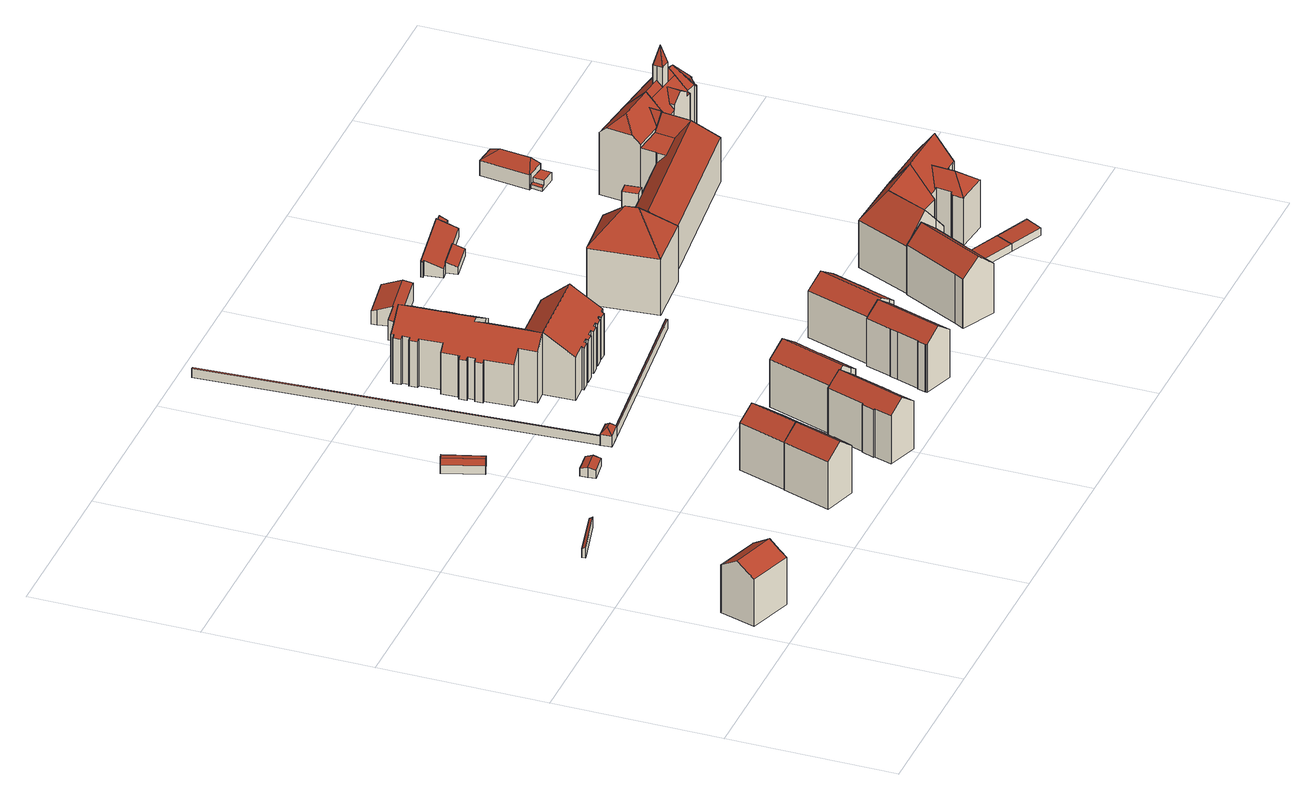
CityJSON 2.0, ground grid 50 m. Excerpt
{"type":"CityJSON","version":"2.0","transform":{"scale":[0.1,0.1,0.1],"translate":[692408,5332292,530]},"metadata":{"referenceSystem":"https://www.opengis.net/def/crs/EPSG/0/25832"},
"CityObjects":{
"building1":{"type":"Building","attributes":{"Gemeindeschluessel":"09162000","HoeheDach":"551.916","HoeheGrund":"533.080","Methode":"1000","NiedrigsteTraufeDesGebaeudes":"548.182","Geometrietyp2DReferenz":"3000","function":"31001_1000","roofType":"3100","measuredHeight":18.84},"geometry":[{"type":"MultiSurface","lod":"2","boundaries":[[[0,1,2,3]],[[4,5,6,7]],[[8,9,10,11,12]],[[1,0,8,12]],[[11,10,6,5,13]],[[14,15,3,2]],[[1,12,11,13,14,2]],[[8,0,3,15,4,7,9]],[[7,6,10,9]],[[4,15,14,13,5]]],"semantics":{"surfaces":[{"type":"WallSurface"},{"type":"RoofSurface"},{"type":"GroundSurface"}],"values":[0,0,0,0,1,0,1,2,0,0]}}]},
"building2":{"type":"Building","attributes":{"Gemeindeschluessel":"09162000","HoeheDach":"536.821","HoeheGrund":"533.420","Methode":"2000","NiedrigsteTraufeDesGebaeudes":"536.119","Geometrietyp2DReferenz":"3000","function":"31001_2000","roofType":"2100","measuredHeight":3.4,"storeysAboveGround":1},"geometry":[{"type":"MultiSurface","lod":"2","boundaries":[[[16,17,18,19]],[[20,21,22,23]],[[23,22,17,16]],[[19,18,21,20]],[[20,23,16,19]],[[18,17,22,21]]],"semantics":{"surfaces":[{"type":"WallSurface"},{"type":"GroundSurface"},{"type":"RoofSurface"}],"values":[0,0,0,0,1,2]}}]},
"building3":{"type":"Building","attributes":{"Gemeindeschluessel":"09162000","HoeheDach":"552.330","HoeheGrund":"533.210","Methode":"1000","NiedrigsteTraufeDesGebaeudes":"548.448","Geometrietyp2DReferenz":"3000","function":"31001_1000","roofType":"3100","measuredHeight":19.12,"storeysAboveGround":5},"geometry":[{"type":"MultiSurface","lod":"2","boundaries":[[[24,25,26,27]],[[28,29,30,31]],[[32,33,34,35,36]],[[31,30,37,38]],[[34,39,40,35]],[[41,40,39,25,24]],[[38,37,33,32]],[[41,24,27,28,31,38,32,36]],[[36,35,40,41]],[[27,26,29,28]],[[33,37,30,29,26,25,39,34]]],"semantics":{"surfaces":[{"type":"WallSurface"},{"type":"RoofSurface"},{"type":"GroundSurface"}],"values":[0,0,0,0,1,0,0,2,0,0,1]}}]},
"building4":{"type":"Building","attributes":{"Gemeindeschluessel":"09162000","HoeheDach":"536.488","HoeheGrund":"533.196","Methode":"2000","NiedrigsteTraufeDesGebaeudes":"536.046","Geometrietyp2DReferenz":"3000","function":"31001_2000","roofType":"3100","measuredHeight":3.29,"storeysAboveGround":1},"geometry":[{"type":"MultiSurface","lod":"2","boundaries":[[[42,43,44,45]],[[46,47,48,49]],[[50,51,52,53,46,49]],[[51,50,49,48,43,42]],[[43,48,47,44]],[[51,42,45,52]],[[45,44,47,46,53,52]]],"semantics":{"surfaces":[{"type":"RoofSurface"},{"type":"WallSurface"},{"type":"GroundSurface"}],"values":[0,1,2,1,0,1,1]}}]},
"building5":{"type":"Building","attributes":{"Gemeindeschluessel":"09162000","HoeheDach":"536.574","HoeheGrund":"533.378","Methode":"2000","NiedrigsteTraufeDesGebaeudes":"535.901","Geometrietyp2DReferenz":"3000","function":"31001_2000","roofType":"3100","measuredHeight":3.2,"storeysAboveGround":1},"geometry":[{"type":"MultiSurface","lod":"2","boundaries":[[[54,55,56,57]],[[58,54,57,59,60,61]],[[62,61,60,59,63,64]],[[57,56,63,59]],[[61,62,65,58]],[[58,65,55,54]],[[65,62,64,55]],[[55,64,63,56]]],"semantics":{"surfaces":[{"type":"WallSurface"},{"type":"GroundSurface"},{"type":"RoofSurface"}],"values":[0,1,0,0,0,0,2,2]}}]},
"building6":{"type":"Building","attributes":{"Gemeindeschluessel":"09162000","HoeheDach":"552.291","HoeheGrund":"533.360","Methode":"1000","NiedrigsteTraufeDesGebaeudes":"548.421","Geometrietyp2DReferenz":"3000","function":"31001_1000","roofType":"3100","measuredHeight":18.93,"storeysAboveGround":5},"geometry":[{"type":"MultiSurface","lod":"2","boundaries":[[[66,67,68,69]],[[39,70,71,40]],[[72,71,70,73,74]],[[75,76,77,78]],[[77,76,79,68,67,73,70,39]],[[80,40,71,72]],[[74,73,67,66]],[[69,68,79,81]],[[78,77,39,40,80]],[[72,74,66,69,81,75,78,80]],[[81,79,76,75]]],"semantics":{"surfaces":[{"type":"WallSurface"},{"type":"RoofSurface"},{"type":"GroundSurface"}],"values":[0,1,0,0,1,0,0,0,0,2,0]}}]},
"building7":{"type":"Building","attributes":{"Gemeindeschluessel":"09162000","HoeheDach":"538.430","HoeheGrund":"533.319","Methode":"2000","NiedrigsteTraufeDesGebaeudes":"536.766","Geometrietyp2DReferenz":"3000","function":"31001_2000","roofType":"3200","measuredHeight":5.11,"storeysAboveGround":1},"geometry":[{"type":"MultiSurface","lod":"2","boundaries":[[[82,83,84,85]],[[86,84,87,88]],[[88,87,89,90]],[[90,89,85,91]],[[87,83,82,89]],[[89,82,85]],[[87,84,83]],[[90,91,86,88]],[[91,85,84,86]]],"semantics":{"surfaces":[{"type":"RoofSurface"},{"type":"WallSurface"},{"type":"GroundSurface"}],"values":[0,1,1,1,0,0,0,2,1]}}]},
"building8":{"type":"Building","attributes":{"Gemeindeschluessel":"09162000","HoeheDach":"551.839","HoeheGrund":"532.910","Methode":"1000","NiedrigsteTraufeDesGebaeudes":"548.055","Geometrietyp2DReferenz":"3000","function":"31001_1000","roofType":"3100","measuredHeight":18.93,"storeysAboveGround":5},"geometry":[{"type":"MultiSurface","lod":"2","boundaries":[[[92,93,94,95,96,97,98,99,100,101,102,103,104]],[[102,105,106,103]],[[107,93,92,108]],[[97,109,110,98]],[[111,106,105,112,113,114,115,116]],[[92,104,111,116,108]],[[94,117,118,95]],[[95,118,119,96]],[[96,119,109,97]],[[93,107,117,94]],[[101,112,105,102]],[[107,108,116,115,110,109,119,118,117]],[[99,98,110,115,114]],[[99,114,113,100]],[[100,113,112,101]],[[103,106,111,104]]],"semantics":{"surfaces":[{"type":"GroundSurface"},{"type":"WallSurface"},{"type":"RoofSurface"}],"values":[0,1,1,1,2,1,1,1,1,1,1,2,1,1,1,1]}}]},
"building9":{"type":"Building","attributes":{"Gemeindeschluessel":"09162000","HoeheDach":"552.314","HoeheGrund":"533.070","Methode":"1000","NiedrigsteTraufeDesGebaeudes":"548.346","Geometrietyp2DReferenz":"3000","function":"31001_1000","roofType":"3100","measuredHeight":19.24,"storeysAboveGround":5},"geometry":[{"type":"MultiSurface","lod":"2","boundaries":[[[120,121,122,123,124,125,126,127,128]],[[129,122,121,130]],[[128,127,131,132]],[[133,125,124,134]],[[135,123,122,129]],[[136,120,128,132,137]],[[130,121,120,136]],[[138,139,133,134,135,129,130,136,137]],[[134,124,123,135]],[[137,132,131,138]],[[139,126,125,133]],[[138,131,127,126,139]]],"semantics":{"surfaces":[{"type":"RoofSurface"},{"type":"WallSurface"},{"type":"GroundSurface"}],"values":[0,1,0,1,1,1,1,2,1,1,1,1]}}]},
"building10":{"type":"Building","attributes":{"Gemeindeschluessel":"09162000","HoeheDach":"535.838","HoeheGrund":"533.030","Methode":"1000","NiedrigsteTraufeDesGebaeudes":"535.838","Geometrietyp2DReferenz":"3000","function":"31001_2523","roofType":"1000","measuredHeight":2.81,"storeysAboveGround":1},"geometry":[{"type":"MultiSurface","lod":"2","boundaries":[[[140,141,142,143]],[[141,140,144,145]],[[140,143,146,144]],[[146,147,145,144]],[[143,142,147,146]],[[142,141,145,147]]],"semantics":{"surfaces":[{"type":"RoofSurface"},{"type":"WallSurface"},{"type":"GroundSurface"}],"values":[0,1,1,2,1,1]}}]},
"building11":{"type":"Building","attributes":{"Gemeindeschluessel":"09162000","HoeheDach":"553.223","HoeheGrund":"532.545","Methode":"2000","NiedrigsteTraufeDesGebaeudes":"545.117","Geometrietyp2DReferenz":"3000","function":"31001_1000","roofType":"3100","measuredHeight":20.68,"storeysAboveGround":4},"geometry":[{"type":"MultiSurface","lod":"2","boundaries":[[[148,149,150,151]],[[152,153,154,155]],[[156,157,158,159]],[[160,161,162,163]],[[164,165,166,167,168]],[[169,170,171,172]],[[173,174,175,176,177]],[[178,179,180,181]],[[165,182,183,184,166]],[[185,186,187,188]],[[171,189,190,172]],[[191,192,153,152,193,194]],[[188,187,195,196]],[[197,198,199,200]],[[201,202,203,204]],[[205,206,207,208]],[[209,210,211,212]],[[213,214,215,216]],[[217,218,219,220]],[[150,170,169,151]],[[221,222,223,224]],[[190,189,183,182]],[[225,226,227,228]],[[155,154,179,178]],[[206,205,229,230,231]],[[168,232,233,164]],[[206,231,177,176,234,207]],[[220,219,149,148]],[[235,202,201,236]],[[237,238,239,240]],[[216,215,175,174]],[[241,242,243,244]],[[230,229,245,246]],[[247,248,249,250]],[[251,252,253,254]],[[228,227,255,256]],[[257,258,252,251]],[[259,260,246,245,261]],[[176,175,215,214,262,253,252,258,263,158,157,264,265,195,187,186,266,267,199,198,268,269,270,271,234]],[[272,273,274,275]],[[171,170,150,149,219,218,276,277,278,192,191,255,227,226,211,210,243,242,274,273,279,280,281,232,168,167,282,184,183,189]],[[256,255,191,194]],[[283,270,269,284]],[[285,263,258,257]],[[203,222,221,204]],[[286,271,270,283]],[[259,248,247,287,223,222,203,202,235,238,237,161,160,288,289,290,291,180,179,154,153,192,278,260]],[[200,199,267,292]],[[291,290,293,294]],[[295,266,186,185]],[[212,211,226,225]],[[246,260,278,277]],[[296,265,264,297]],[[298,288,160,163]],[[299,281,280,300]],[[244,243,210,209]],[[292,267,266,295]],[[249,248,259,261]],[[301,287,247,250]],[[284,269,268,302]],[[159,158,263,285]],[[302,268,198,197]],[[246,277,276,177,231,230]],[[293,290,289,303]],[[223,287,301,224]],[[286,208,207,234,271]],[[239,238,235,236]],[[300,280,279,304]],[[173,217,220,148,151,169,172,190,182,165,164,233,299,300,304,272,275,241,244,209,212,225,228,256,194,193,152,155,178,181,294,293,303,298,163,162,240,239,236,201,204,221,224,301,250,249,261,245,229,205,208,286,283,284,302,197,200,292,295,185,188,196,296,297,156,159,285,257,251,254,305,213,216,174]],[[196,195,265,296]],[[304,279,273,272]],[[166,184,282,167]],[[181,180,291,294]],[[233,232,281,299]],[[289,288,298,303]],[[217,173,177,276,218]],[[305,262,214,213]],[[254,253,262,305]],[[297,264,157,156]],[[162,161,237,240]],[[275,274,242,241]]],"semantics":{"surfaces":[{"type":"WallSurface"},{"type":"RoofSurface"},{"type":"GroundSurface"}],"values":[0,0,0,0,0,0,0,0,0,0,0,0,0,0,0,0,0,0,0,0,0,0,0,0,0,0,1,0,0,0,0,0,0,0,0,0,0,0,1,0,1,0,0,0,0,0,1,0,0,0,0,0,0,0,0,0,0,0,0,0,0,0,1,0,0,0,0,0,2,0,0,1,0,0,0,0,0,0,0,0,0]}}]},
"building12":{"type":"Building","attributes":{"Gemeindeschluessel":"09162000","HoeheDach":"536.060","HoeheGrund":"533.184","Methode":"2000","NiedrigsteTraufeDesGebaeudes":"536.060","Geometrietyp2DReferenz":"3000","function":"51009_1700","roofType":"1000","measuredHeight":2.88},"geometry":[{"type":"MultiSurface","lod":"2","boundaries":[[[306,307,308,309]],[[310,311,312,313]],[[314,308,307,312,311,315,316]],[[313,312,307,306]],[[317,315,311,310]],[[318,317,310,313,306,309,319]],[[319,314,316,318]],[[318,316,315,317]],[[309,308,314,319]]],"semantics":{"surfaces":[{"type":"WallSurface"},{"type":"RoofSurface"},{"type":"GroundSurface"}],"values":[0,0,1,0,0,2,0,0,0]}}]},
"building13":{"type":"Building","attributes":{"Gemeindeschluessel":"09162000","HoeheDach":"551.820","HoeheGrund":"532.960","Methode":"1000","NiedrigsteTraufeDesGebaeudes":"548.197","Geometrietyp2DReferenz":"3000","function":"31001_1000","roofType":"3100","measuredHeight":18.86,"storeysAboveGround":5},"geometry":[{"type":"MultiSurface","lod":"2","boundaries":[[[320,321,322,323,324,325,326,327]],[[328,329,330,331]],[[332,333,329,328]],[[334,325,324,335]],[[336,337,338,339]],[[340,341,342,343]],[[344,320,327,337,336]],[[345,321,320,344]],[[346,322,321,345]],[[347,323,322,346]],[[335,324,323,347]],[[348,349,326,325,334]],[[348,334,335,347,346,345,344,336,339,350,351,340,343,332,328,331]],[[331,330,349,348]],[[339,338,352,350]],[[351,353,341,340]],[[350,352,353,351]],[[327,326,349,330,329,333,342,341,353,352,338,337]],[[343,342,333,332]]],"semantics":{"surfaces":[{"type":"RoofSurface"},{"type":"WallSurface"},{"type":"GroundSurface"}],"values":[0,1,1,1,1,1,1,1,1,1,1,1,2,1,1,1,1,0,1]}}]},
"building14":{"type":"Building","attributes":{"Gemeindeschluessel":"09162000","HoeheDach":"542.680","HoeheGrund":"533.510","Methode":"2000","NiedrigsteTraufeDesGebaeudes":"542.680","Geometrietyp2DReferenz":"3000","function":"51009_1610","roofType":"1000","measuredHeight":9.17},"geometry":[{"type":"MultiSurface","lod":"2","boundaries":[[[354,355,356,357]],[[358,359,360,361]],[[357,358,361,354]],[[354,361,360,355]],[[356,359,358,357]],[[355,360,359,356]]],"semantics":{"surfaces":[{"type":"GroundSurface"},{"type":"RoofSurface"},{"type":"WallSurface"}],"values":[0,1,2,2,2,2]}}]},
"building15":{"type":"Building","attributes":{"Gemeindeschluessel":"09162000","HoeheDach":"551.650","HoeheGrund":"532.984","Methode":"2000","NiedrigsteTraufeDesGebaeudes":"547.999","Geometrietyp2DReferenz":"3000","function":"31001_1000","roofType":"3100","measuredHeight":18.67,"storeysAboveGround":5},"geometry":[{"type":"MultiSurface","lod":"2","boundaries":[[[348,362,363,364]],[[364,365,366,367,368,369,370,334,348]],[[366,371,372,367]],[[369,373,374,370]],[[367,372,375,368]],[[376,374,373,375,372,371,377,378,379]],[[334,376,379,362,348]],[[379,378,363,362]],[[364,363,378,377,365]],[[368,375,373,369]],[[370,374,376,334]],[[365,377,371,366]]],"semantics":{"surfaces":[{"type":"WallSurface"},{"type":"GroundSurface"},{"type":"RoofSurface"}],"values":[0,1,0,0,0,2,0,2,0,0,0,0]}}]},
"building16":{"type":"Building","attributes":{"Gemeindeschluessel":"09162000","HoeheDach":"536.702","HoeheGrund":"530.260","Methode":"2000","NiedrigsteTraufeDesGebaeudes":"534.464","Geometrietyp2DReferenz":"3000","function":"31001_1000","roofType":"2100","measuredHeight":6.44,"storeysAboveGround":1},"geometry":[{"type":"MultiSurface","lod":"2","boundaries":[[[380,381,382,383,384]],[[380,384,385,386,387,388,389]],[[386,390,391,392,387]],[[393,392,391,382,381,394]],[[383,382,391,390,395]],[[388,393,394,389]],[[389,394,381,380]],[[387,392,393,388]],[[384,383,395,385]],[[385,395,390,386]]],"semantics":{"surfaces":[{"type":"WallSurface"},{"type":"GroundSurface"},{"type":"RoofSurface"}],"values":[0,1,0,2,2,0,0,0,0,0]}}]},
"building17":{"type":"Building","attributes":{"Gemeindeschluessel":"09162000","HoeheDach":"560.781","HoeheGrund":"533.120","Methode":"1000","NiedrigsteTraufeDesGebaeudes":"550.754","Geometrietyp2DReferenz":"3000","function":"31001_1000","roofType":"3200","measuredHeight":27.66,"storeysAboveGround":4},"geometry":[{"type":"MultiSurface","lod":"2","boundaries":[[[396,397,398,399,400,401,402]],[[403,396,402,404,405]],[[401,406,404,402]],[[406,407,408,405,404]],[[401,400,409,407,406]],[[410,403,405,408]],[[411,398,397,412]],[[409,400,399,413]],[[412,397,403,410]],[[397,396,403]],[[413,399,398,411]],[[407,409,413,411,412,410,408]]],"semantics":{"surfaces":[{"type":"RoofSurface"},{"type":"WallSurface"},{"type":"GroundSurface"}],"values":[0,0,0,1,1,1,1,1,1,0,1,2]}}]},
"building18":{"type":"Building","attributes":{"Gemeindeschluessel":"09162000","HoeheDach":"553.321","HoeheGrund":"532.720","Methode":"1000","NiedrigsteTraufeDesGebaeudes":"548.432","Geometrietyp2DReferenz":"3000","function":"31001_1000","roofType":"3100","measuredHeight":20.6,"storeysAboveGround":5},"geometry":[{"type":"MultiSurface","lod":"2","boundaries":[[[414,415,416,417,418,419,420,421,422,423]],[[424,419,418,425]],[[426,416,415,427]],[[425,418,417,428]],[[429,430,431,432]],[[421,433,434,422]],[[423,422,434,432,431]],[[433,435,424,425,428,426,427,436,437,429,432,434]],[[436,427,415,414,438]],[[433,421,420,435]],[[428,417,416,426]],[[435,420,419,424]],[[437,439,430,429]],[[436,438,439,437]],[[414,423,431,430,439,438]]],"semantics":{"surfaces":[{"type":"RoofSurface"},{"type":"WallSurface"},{"type":"GroundSurface"}],"values":[0,1,1,1,1,1,1,2,1,1,1,1,1,1,0]}}]},
"building19":{"type":"Building","attributes":{"Gemeindeschluessel":"09162000","HoeheDach":"537.398","HoeheGrund":"533.768","Methode":"1000","NiedrigsteTraufeDesGebaeudes":"536.024","Geometrietyp2DReferenz":"3000","function":"51009_1610","roofType":"2100","measuredHeight":3.63},"geometry":[{"type":"MultiSurface","lod":"2","boundaries":[[[440,441,442,443]],[[444,445,446,447]],[[440,443,444,447]],[[446,445,442,441]],[[447,446,441,440]],[[443,442,445,444]]],"semantics":{"surfaces":[{"type":"WallSurface"},{"type":"GroundSurface"},{"type":"RoofSurface"}],"values":[0,0,1,2,0,0]}}]},
"building20":{"type":"Building","attributes":{"Gemeindeschluessel":"09162000","HoeheDach":"538.812","HoeheGrund":"533.740","Methode":"2000","NiedrigsteTraufeDesGebaeudes":"536.135","Geometrietyp2DReferenz":"3000","function":"31001_1000","roofType":"2100","measuredHeight":5.07,"storeysAboveGround":1},"geometry":[{"type":"MultiSurface","lod":"2","boundaries":[[[448,449,450,451]],[[452,453,454,455,456,457,458,459,460,461,462]],[[451,463,464,448]],[[454,465,466,455]],[[453,467,465,454]],[[461,460,468,449,448,464]],[[456,469,470,457]],[[468,460,459,471]],[[452,450,467,453]],[[452,462,463,451,450]],[[455,466,469,456]],[[468,471,472,470,469,466,465,467,450,449]],[[461,464,463,462]],[[458,472,471,459]],[[472,458,457,470]]],"semantics":{"surfaces":[{"type":"WallSurface"},{"type":"GroundSurface"},{"type":"RoofSurface"}],"values":[0,1,2,0,0,0,0,0,0,0,0,2,0,0,0]}}]},
"building21":{"type":"Building","attributes":{"Gemeindeschluessel":"09162000","HoeheDach":"556.280","HoeheGrund":"532.860","Methode":"2000","NiedrigsteTraufeDesGebaeudes":"547.113","Geometrietyp2DReferenz":"3000","function":"31001_9998","roofType":"3100","measuredHeight":23.42,"storeysAboveGround":4},"geometry":[{"type":"MultiSurface","lod":"2","boundaries":[[[473,474,475,476,477,478,479]],[[480,481,482,483]],[[484,485,478,477]],[[486,487,488,489,490,480,483,491,492,493,494,495]],[[486,495,484,477,476]],[[481,480,490,496]],[[491,497,498,492]],[[493,492,498,499,500]],[[473,479,496,490,489]],[[484,495,494,485]],[[485,494,493,500]],[[488,474,473,489]],[[476,475,487,486]],[[487,475,474,488]],[[499,498,497,482,481,496,479,478]],[[499,478,485,500]],[[483,482,497,491]]],"semantics":{"surfaces":[{"type":"RoofSurface"},{"type":"WallSurface"},{"type":"GroundSurface"}],"values":[0,1,0,2,1,1,1,1,1,1,1,1,1,1,0,0,1]}}]},
"building22":{"type":"Building","attributes":{"Gemeindeschluessel":"09162000","HoeheDach":"535.446","HoeheGrund":"532.790","Methode":"2000","NiedrigsteTraufeDesGebaeudes":"535.053","Geometrietyp2DReferenz":"3000","function":"31001_2000","roofType":"1000","measuredHeight":2.66},"geometry":[{"type":"MultiSurface","lod":"2","boundaries":[[[501,502,503,504]],[[503,502,505,506,507]],[[508,509,510,501,504]],[[510,505,502,501]],[[508,507,506,509]],[[509,506,505,510]],[[504,503,507,508]]],"semantics":{"surfaces":[{"type":"WallSurface"},{"type":"RoofSurface"},{"type":"GroundSurface"}],"values":[0,1,2,0,0,0,0]}}]},
"building23":{"type":"Building","attributes":{"Gemeindeschluessel":"09162000","HoeheDach":"548.981","HoeheGrund":"533.310","Methode":"1000","NiedrigsteTraufeDesGebaeudes":"548.981","Geometrietyp2DReferenz":"3000","function":"31001_1000","roofType":"1000","measuredHeight":15.67},"geometry":[{"type":"MultiSurface","lod":"2","boundaries":[[[511,512,513,514]],[[514,515,516,511]],[[512,517,518,513]],[[516,517,512,511]],[[515,518,517,516]],[[514,513,518,515]]],"semantics":{"surfaces":[{"type":"WallSurface"},{"type":"GroundSurface"},{"type":"RoofSurface"}],"values":[0,1,2,0,0,0]}}]},
"building24":{"type":"Building","attributes":{"Gemeindeschluessel":"09162000","HoeheDach":"535.446","HoeheGrund":"532.720","Methode":"2000","NiedrigsteTraufeDesGebaeudes":"535.054","Geometrietyp2DReferenz":"3000","function":"31001_2000","roofType":"1000","measuredHeight":2.73},"geometry":[{"type":"MultiSurface","lod":"2","boundaries":[[[519,520,503,521]],[[521,522,523,519]],[[522,502,524,523]],[[520,524,502,503]],[[521,503,502,522]],[[523,524,520,519]]],"semantics":{"surfaces":[{"type":"WallSurface"},{"type":"GroundSurface"},{"type":"RoofSurface"}],"values":[0,1,0,2,0,0]}}]},
"building25":{"type":"Building","attributes":{"Gemeindeschluessel":"09162000","HoeheDach":"554.522","HoeheGrund":"532.710","Methode":"2000","NiedrigsteTraufeDesGebaeudes":"546.828","Geometrietyp2DReferenz":"3000","function":"31001_1000","roofType":"3100","measuredHeight":21.81,"storeysAboveGround":3},"geometry":[{"type":"MultiSurface","lod":"2","boundaries":[[[525,526,527,528,529,530]],[[531,532,533,534]],[[535,536,537,538,539]],[[532,531,540,541]],[[542,528,527,543]],[[542,544,545,546,529,528]],[[530,529,546]],[[547,538,537,526,525]],[[548,549,545,544]],[[534,533,550,551]],[[541,540,535,539]],[[551,550,549,548]],[[547,541,539,538]],[[536,543,527,526,537]],[[547,525,530,546,545,549,550,533]],[[532,541,547,533]],[[540,531,534,551,548,544,542,543,536,535]]],"semantics":{"surfaces":[{"type":"RoofSurface"},{"type":"WallSurface"},{"type":"GroundSurface"}],"values":[0,1,1,1,1,1,1,0,1,1,1,1,0,1,0,0,2]}}]},
"building26":{"type":"Building","attributes":{"Gemeindeschluessel":"09162000","HoeheDach":"556.280","HoeheGrund":"532.940","Methode":"2000","NiedrigsteTraufeDesGebaeudes":"547.910","Geometrietyp2DReferenz":"3000","function":"31001_1000","roofType":"3100","measuredHeight":23.34,"storeysAboveGround":4},"geometry":[{"type":"MultiSurface","lod":"2","boundaries":[[[552,553,554,555,556]],[[557,558,559,560]],[[561,562,563,564]],[[565,566,567,568]],[[567,566,569,570,571,572]],[[552,556,573,574]],[[575,576,577,578]],[[570,579,575,578,571]],[[567,572,580,561,564,559,558,581,568]],[[582,583,565,568,581]],[[486,562,561,580,584]],[[495,486,584,585,484]],[[579,570,569,586]],[[552,574,576,575,579,586,583,582,557,560,563,562,486,495,587,588,553]],[[574,573,577,576]],[[495,484,589,588,587]],[[582,581,558,557]],[[484,585,555,554,589]],[[588,589,554,553]],[[580,572,571,578,577,573,556,555,585,584]],[[560,559,564,563]],[[583,586,569,566,565]]],"semantics":{"surfaces":[{"type":"WallSurface"},{"type":"RoofSurface"},{"type":"GroundSurface"}],"values":[0,0,0,1,1,0,0,0,1,0,0,0,0,2,0,0,0,1,0,1,0,0]}}]},
"building27":{"type":"Building","attributes":{"Gemeindeschluessel":"09162000","HoeheDach":"536.530","HoeheGrund":"533.880","Methode":"2000","NiedrigsteTraufeDesGebaeudes":"535.020","Geometrietyp2DReferenz":"3000","function":"51009_1610","roofType":"1000","measuredHeight":2.65},"geometry":[{"type":"MultiSurface","lod":"2","boundaries":[[[590,591,592,593]],[[594,595,596,597]],[[598,591,590,599]],[[597,598,599,594]],[[600,601,596,595]],[[599,590,593,600,595,594]],[[600,593,592,601]],[[597,596,601,592,591,598]]],"semantics":{"surfaces":[{"type":"RoofSurface"},{"type":"WallSurface"},{"type":"GroundSurface"}],"values":[0,1,1,2,0,1,1,1]}}]},
"building28":{"type":"Building","attributes":{"Gemeindeschluessel":"09162000","HoeheDach":"539.268","HoeheGrund":"533.600","Methode":"2000","NiedrigsteTraufeDesGebaeudes":"538.407","Geometrietyp2DReferenz":"3000","function":"31001_1000","roofType":"1000","measuredHeight":5.67,"storeysAboveGround":1},"geometry":[{"type":"MultiSurface","lod":"2","boundaries":[[[602,603,604,605]],[[604,606,607,605]],[[608,609,607,610]],[[611,612,613,609,608]],[[611,608,610,606,604,603]],[[606,610,607]],[[612,602,605,613]],[[613,605,607,609]],[[611,603,602,612]]],"semantics":{"surfaces":[{"type":"RoofSurface"},{"type":"WallSurface"},{"type":"GroundSurface"}],"values":[0,0,1,2,1,0,1,1,1]}}]},
"building29":{"type":"Building","attributes":{"name":"St. Martin","Gemeindeschluessel":"09162000","HoeheDach":"567.760","HoeheGrund":"531.456","Methode":"2000","NiedrigsteTraufeDesGebaeudes":"550.533","Geometrietyp2DReferenz":"3000","function":"31001_3043","roofType":"3100","measuredHeight":36.3},"geometry":[{"type":"MultiSurface","lod":"2","boundaries":[[[614,615,616,617,618,619]],[[620,621,622]],[[623,624,625,626,627,628,629,630,631,632]],[[633,634,635,617]],[[636,614,619,637]],[[638,639,616,640]],[[641,642,643,644]],[[645,646,647,648]],[[649,650,651,652,653]],[[622,632,654]],[[655,656,646,645]],[[657,658,659,660]],[[654,632,631]],[[661,662,663,664]],[[637,619,618,665]],[[628,627,666]],[[667,630,629,668]],[[669,627,626,670,671]],[[616,639,672,633,617]],[[622,654,631,673,674,675,676,677,678,679]],[[660,659,656,655]],[[680,681,682]],[[621,683,623,632,622]],[[650,648,647,684,651]],[[685,644,643,686,678,677]],[[649,653,687,688]],[[689,676,675,690]],[[691,692,693]],[[694,695,696]],[[646,656,659,658,617]],[[684,647,646,617]],[[679,678,686]],[[623,697,698,624]],[[667,699,673,631,630]],[[700,701,669,671]],[[702,703,704,705,694,696,706,642,641]],[[622,679,686,643,642,706,695,694,705,620]],[[614,636,707,615]],[[688,687,708,661,664,692,691,703,702]],[[658,618,617]],[[624,698,709,625]],[[681,709,698]],[[703,691,693,663,662,708,687,653,652,700,671,670,683,621,620,704]],[[696,695,706]],[[625,709,710,626]],[[662,661,708]],[[711,633,672,712]],[[713,634,633,711]],[[712,672,639,638]],[[640,616,615,707]],[[683,682,697,623]],[[681,698,697,682]],[[680,710,709,681]],[[700,652,651,684,617,701]],[[626,710,680,670]],[[666,627,669]],[[664,663,693,692]],[[705,704,620]],[[665,618,658,657]],[[714,674,673,699]],[[685,677,676,689]],[[690,675,674,714]],[[713,668,629,628,635,634]],[[670,680,682,683]],[[617,635,628,666,669,701]],[[636,637,665,657,660,655,645,648,650,649,688,702,641,644,685,689,690,714,699,667,668,713,711,712,638,640,707]]],"semantics":{"surfaces":[{"type":"RoofSurface"},{"type":"WallSurface"},{"type":"GroundSurface"}],"values":[0,1,0,0,1,1,1,1,1,1,1,1,1,0,1,1,1,0,0,0,1,0,0,1,1,1,1,1,0,0,0,0,1,1,1,1,0,1,1,0,1,0,0,0,1,1,1,1,1,1,1,0,0,0,1,1,0,1,1,1,1,1,1,1,0,2]}}]}
},
"vertices":[
[144,79,31],[144,79,195],[138,59,182],[138,59,31],[40,211,31],[40,211,182],[171,169,182],[171,169,31],[143,80,31],[172,168,31],[172,168,182],[155,114,219],[143,80,196],[22,157,219],[5,103,182],[5,103,31],
[307,678,34],[307,678,68],[160,644,68],[160,644,34],[158,654,34],[158,654,61],[305,688,61],[305,688,34],
[759,231,32],[759,231,186],[741,175,186],[741,175,32],[742,174,32],[742,174,184],[732,145,185],[732,145,32],[712,87,32],[712,87,185],[664,102,223],[615,118,184],[615,118,32],[731,145,186],[731,145,32],[712,247,223],[663,263,184],[663,263,32],
[453,1040,60],[477,1048,65],[439,1164,65],[415,1156,60],[463,1172,32],[463,1172,60],[500,1056,60],[500,1056,32],[477,1048,32],[453,1040,32],[415,1156,32],[439,1164,32],
[534,777,34],[534,777,66],[532,799,59],[532,799,34],[537,754,34],[592,806,34],[595,784,34],[598,762,34],[598,762,59],[592,806,59],[595,784,66],[537,754,59],
[787,317,34],[787,317,185],[789,316,184],[789,316,34],[759,391,223],[710,408,184],[710,408,34],[806,376,185],[806,376,34],[778,288,34],[778,288,185],[759,231,185],[759,231,34],[779,287,184],[663,263,34],[779,287,34],
[712,786,84],[732,788,84],[747,806,68],[695,801,68],[747,806,33],[749,774,68],[749,774,33],[697,768,68],[697,768,33],[695,801,33],
[887,40,29],[905,93,29],[902,95,29],[915,133,29],[918,132,29],[957,247,29],[966,244,29],[1047,215,29],[1013,114,29],[1015,113,29],[1006,85,29],[1003,86,29],[977,9,29],[1006,85,181],[1003,86,182],[905,93,183],[887,40,183],[957,247,183],[966,244,190],[977,9,183],[1015,113,181],[1013,114,182],[1047,215,182],[1002,232,218],[932,25,218],[902,95,181],[915,133,181],[918,132,183],
[1047,215,200],[1067,209,185],[1096,294,185],[1097,294,184],[1107,323,184],[1105,323,185],[1134,408,185],[1085,425,223],[1017,226,223],[1096,294,31],[1067,209,31],[1033,442,183],[966,244,184],[1105,323,31],[1107,323,31],[1097,294,31],[1047,215,31],[966,244,31],[1033,442,31],[1134,408,31],
[1154,189,58],[1182,180,58],[1202,237,58],[1174,246,58],[1154,189,30],[1182,180,30],[1174,246,30],[1202,237,30],
[805,1089,25],[805,1089,158],[800,1174,158],[800,1174,25],[908,1448,25],[908,1448,206],[909,1433,206],[909,1433,25],[1030,954,25],[1030,954,162],[1009,952,162],[1009,952,25],[984,1392,158],[991,1392,153],[991,1392,25],[984,1392,25],[788,1242,25],[789,1218,25],[789,1218,151],[789,1222,151],[788,1242,151],[792,1173,25],[792,1173,151],[791,1197,151],[791,1197,25],[885,1039,25],[891,945,25],[891,945,162],[885,1038,224],[885,1039,223],[956,1436,25],[956,1436,175],[981,1438,158],[981,1438,25],[797,1219,25],[797,1219,158],[796,1219,157],[1070,949,25],[1070,949,158],[1069,956,162],[1069,956,25],[798,1198,158],[798,1198,25],[823,1443,192],[868,1445,232],[860,1445,25],[823,1443,25],[1054,955,162],[1054,955,25],[1103,951,25],[1103,951,158],[1102,958,162],[1102,958,25],[994,1353,25],[994,1353,153],[995,1330,153],[995,1330,25],[1130,1133,25],[1130,1133,158],[1132,1101,184],[1132,1101,25],[806,1411,25],[806,1411,176],[799,1410,170],[799,1410,25],[947,941,25],[947,941,158],[947,948,162],[947,948,25],[843,1036,25],[843,1036,188],[840,1091,188],[840,1091,25],[988,1329,25],[988,1329,158],[989,1308,158],[989,1308,25],[797,1434,25],[797,1434,170],[805,1434,176],[805,1434,25],[979,1124,25],[979,1124,159],[981,1124,158],[795,1242,158],[795,1242,25],[1135,1054,224],[986,1353,158],[986,1353,25],[993,1368,153],[985,1367,158],[985,1367,25],[993,1368,25],[800,1389,25],[800,1389,170],[808,1389,176],[808,1389,25],[972,1233,25],[972,1233,159],[998,1285,153],[991,1284,158],[991,1284,25],[998,1285,25],[985,951,25],[985,951,162],[970,950,162],[970,950,25],[804,1442,176],[804,1442,25],[986,944,25],[986,944,158],[994,1234,158],[972,1233,172],[994,1234,25],[971,943,158],[1010,945,158],[1031,946,158],[1055,948,158],[1093,950,158],[1093,958,162],[1127,952,158],[1126,960,162],[1141,961,162],[1136,1033,210],[809,1365,25],[809,1365,176],[802,1365,170],[802,1365,25],[884,1039,224],[872,1227,224],[882,1227,232],[813,1296,176],[792,1295,158],[795,1248,158],[796,1222,157],[1141,961,25],[1126,960,25],[1010,945,25],[1136,1033,25],[996,1308,153],[983,1400,158],[991,1401,153],[989,1425,153],[982,1425,158],[1093,958,25],[989,1425,25],[982,1425,25],[1093,950,25],[1055,948,25],[1031,946,25],[983,1400,25],[795,1248,25],[792,1295,25],[996,1308,25],[1127,952,25],[991,1401,25],[813,1296,25],[971,943,25],
[1299,834,32],[1299,834,61],[700,769,61],[700,769,32],[702,774,32],[702,774,61],[1299,839,61],[1299,839,32],[698,771,61],[631,1946,61],[626,1946,61],[631,1946,32],[626,1946,32],[698,771,32],
[1341,41,183],[1368,125,183],[1370,125,182],[1379,154,182],[1378,154,183],[1406,239,183],[1361,255,218],[1295,57,218],[1290,193,30],[1290,193,182],[1315,270,182],[1315,270,30],[1289,193,30],[1289,193,182],[1406,239,30],[1378,154,30],[1249,72,30],[1249,72,182],[1251,76,182],[1251,76,30],[1259,101,30],[1259,101,182],[1281,168,182],[1281,168,30],[1341,41,30],[1368,125,30],[1370,125,30],[1379,154,30],[1325,267,30],[1325,267,190],[1250,77,30],[1258,102,30],[1250,77,182],[1258,102,182],
[1132,1101,35],[1160,1103,35],[1164,1035,35],[1136,1033,35],[1136,1033,127],[1164,1035,127],[1160,1103,127],[1132,1101,127],
[1325,267,180],[1391,466,180],[1391,466,30],[1492,432,30],[1464,347,30],[1465,346,30],[1456,317,30],[1454,318,30],[1426,233,30],[1464,347,181],[1465,346,180],[1454,318,181],[1426,233,181],[1456,317,180],[1406,239,195],[1492,432,181],[1442,449,216],[1376,249,216],
[1091,1543,3],[1091,1543,67],[1091,1544,67],[1084,1586,51],[1084,1586,3],[1082,1603,3],[1214,1623,3],[1228,1536,3],[1027,1504,3],[1025,1533,3],[1214,1623,45],[1223,1565,67],[1228,1536,61],[1027,1504,61],[1025,1533,67],[1082,1603,45],
[1431,966,308],[1524,887,210],[1523,904,210],[1516,970,210],[1510,1037,210],[1504,1095,210],[1427,1003,308],[1354,874,210],[1336,1079,212],[1334,1079,210],[1504,1097,208],[1504,1097,31],[1334,1079,31],[1510,1037,31],[1354,874,31],[1523,904,31],[1524,887,31],[1516,970,31],
[1634,68,233],[1684,43,185],[1685,45,185],[1700,74,185],[1731,132,185],[1728,134,187],[1739,156,187],[1742,154,185],[1791,248,185],[1739,271,233],[1728,134,27],[1731,132,27],[1685,45,27],[1684,43,27],[1700,74,27],[1600,124,27],[1600,124,184],[1688,294,185],[1688,294,27],[1742,154,27],[1791,248,27],[1739,156,27],[1584,93,27],[1585,96,27],[1584,93,184],[1585,96,184],
[1337,1485,38],[1337,1485,74],[1428,1499,74],[1428,1499,38],[1434,1464,38],[1434,1464,60],[1342,1450,60],[1342,1450,38],
[1508,1575,73],[1508,1575,88],[1511,1552,80],[1511,1552,61],[1511,1552,37],[1517,1514,37],[1428,1499,37],[1337,1485,37],[1315,1481,37],[1306,1535,37],[1298,1534,37],[1297,1541,37],[1507,1575,37],[1545,1581,37],[1549,1558,37],[1549,1558,61],[1545,1581,73],[1428,1499,65],[1337,1485,65],[1517,1514,65],[1507,1575,88],[1315,1481,65],[1306,1535,85],[1297,1541,88],[1298,1534,85],
[1875,321,179],[1878,317,175],[1944,310,171],[1945,321,186],[1950,382,263],[1809,391,263],[1856,323,180],[1842,304,29],[1842,304,185],[1844,300,181],[1844,300,29],[1956,448,180],[1763,460,180],[1945,321,29],[1944,310,29],[1878,317,29],[1875,321,29],[1851,323,29],[1818,236,29],[1791,248,29],[1688,294,29],[1763,460,29],[1956,448,29],[1851,323,186],[1818,236,179],[1791,248,214],[1753,265,263],[1688,294,180],
[2005,153,28],[2005,153,54],[1983,103,51],[1983,103,28],[1873,212,54],[1854,220,54],[1832,171,51],[1832,171,28],[1854,220,28],[1873,212,28],
[1664,1053,33],[1664,1053,190],[1659,1100,190],[1659,1100,33],[1692,1104,33],[1697,1057,33],[1697,1057,190],[1692,1104,190],
[2085,58,27],[2085,58,51],[1983,103,27],[2005,153,27],[2108,107,27],[2108,107,54],
[1940,1053,201],[1947,1112,201],[1862,1122,201],[1856,1074,201],[1855,1073,201],[1851,1044,201],[1523,904,27],[1523,904,168],[1516,970,245],[1516,970,27],[2051,1098,27],[1957,1111,27],[1957,1111,213],[1984,1107,245],[2051,1098,168],[2033,956,27],[2033,956,168],[1856,1074,27],[1862,1122,27],[1697,1057,27],[1697,1057,169],[1855,1073,168],[1973,1018,245],[1664,1053,27],[1664,1053,169],[1510,1037,169],[1510,1037,27],
[2111,316,29],[2119,437,29],[2119,437,180],[2115,373,263],[2111,316,189],[1968,269,29],[1968,269,180],[1971,272,182],[1971,272,29],[1979,318,186],[1979,318,29],[1974,272,29],[1974,272,185],[2063,224,180],[2063,225,181],[2019,279,223],[1965,234,180],[2069,282,179],[2062,282,186],[2064,318,186],[2025,349,223],[2104,317,189],[2104,317,29],[2064,319,29],[2077,319,29],[2077,319,189],[2064,319,189],[2062,282,29],[1973,319,181],[1964,234,179],[1964,234,29],[2063,224,29],[1945,321,181],[1950,384,263],[2069,282,29],[2085,439,29],[2111,437,29],[2111,437,180],
[1862,1376,65],[1866,1410,65],[1822,1415,65],[1817,1381,65],[1803,1382,39],[1803,1382,50],[1808,1417,50],[1808,1417,39],[1866,1410,39],[1862,1376,39],[1817,1381,50],[1822,1415,50],
[1808,1417,84],[1866,1410,84],[1870,1439,93],[1803,1417,84],[1881,1531,93],[1822,1568,84],[1885,1561,36],[1822,1568,36],[1885,1561,84],[1866,1410,36],[1808,1417,36],[1803,1417,36],
[2231,1159,211],[2236,1160,205],[2234,1168,208],[2175,1147,271],[2231,1118,208],[2226,1121,213],[2019,1122,229],[2022,1150,255],[2024,1166,271],[2087,1159,271],[2088,1171,259],[2118,1167,259],[2117,1155,271],[2156,1151,271],[2164,1212,209],[2154,1214,209],[2102,1221,209],[2032,1229,209],[2024,1167,271],[2207,1202,208],[2203,1205,211],[2202,1205,212],[2231,1159,15],[2226,1121,15],[2229,1166,15],[2229,1166,213],[2234,1168,15],[1957,1111,15],[1957,1111,210],[1862,1122,210],[1862,1122,15],[2193,1084,15],[2193,1084,208],[2186,1082,210],[2186,1082,15],[2146,1093,15],[2184,1088,15],[2184,1088,215],[2148,1093,216],[2146,1093,216],[2024,1167,270],[2192,1090,15],[2192,1090,213],[2227,1111,15],[2227,1111,208],[2222,1114,213],[2222,1114,15],[2129,1089,225],[2131,1105,226],[2099,1136,250],[2093,1093,250],[2231,1118,15],[2156,1151,270],[2102,1221,15],[2154,1214,15],[2156,1150,271],[2114,1138,255],[2154,1133,255],[2205,1197,214],[1979,1235,209],[1914,1244,209],[1882,1248,209],[1882,1245,212],[1878,1246,212],[1875,1223,234],[1908,1180,271],[2114,1138,318],[2101,1155,378],[2085,1142,318],[2085,1142,255],[2184,1086,213],[1878,1246,15],[1865,1147,234],[2146,1086,210],[2146,1086,15],[1882,1245,15],[1882,1248,15],[2058,1097,209],[2058,1097,225],[2060,1114,225],[2015,1103,209],[1991,1145,247],[1986,1107,247],[2087,1159,318],[2088,1171,318],[1979,1235,15],[2150,1107,229],[2156,1149,271],[2051,1098,15],[2051,1098,209],[2016,1103,210],[2016,1103,209],[1958,1111,210],[2236,1160,15],[2129,1089,210],[2118,1167,318],[2117,1155,318],[2207,1202,15],[2205,1197,15],[2203,1205,15],[1914,1244,15]
]}
